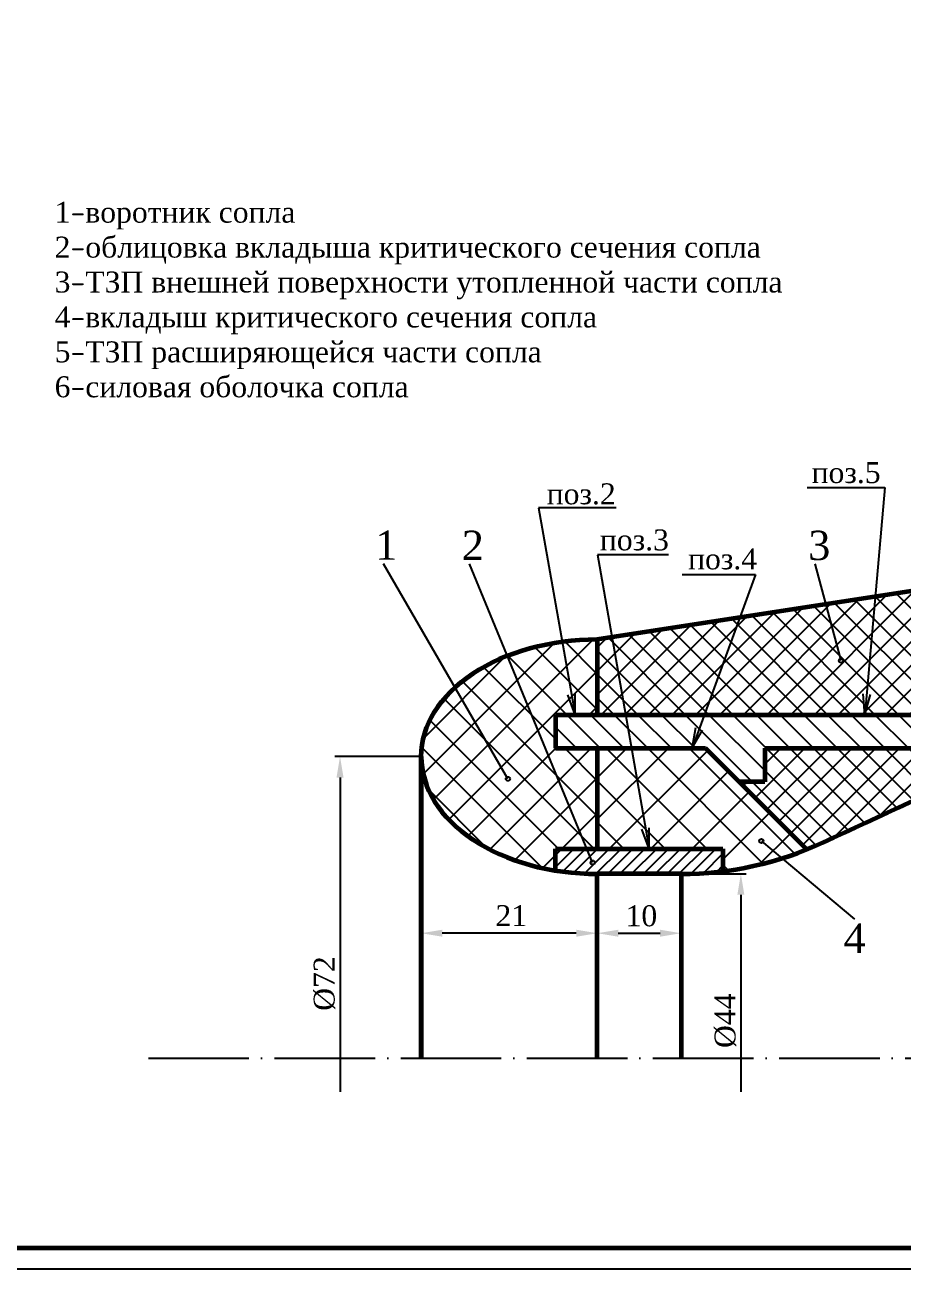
# Paper-space layout 'Лист1' of a CAD drawing. Header units: millimetres. Extents: x -4940 to -1389, y -1786 to 3462.
# Drawn here: x -2357.8 to -2148.3, y -970.2 to -673.2 of the extents above; entities that cross this region are included whole.
import ezdxf

# ---------------------------------------------------------------- set-up
doc = ezdxf.new("R2010")
doc.units = ezdxf.units.MM
doc.linetypes.add('ACAD_ISO04W100', pattern=[30, 24, -3, 0, -3])
doc.dimstyles.new('ISO-25', dxfattribs={"dimtxt": 2.5, "dimasz": 2.5, "dimexe": 1.25, "dimexo": 0.625, "dimtad": 1, "dimtxsty": 'Standard', "dimcen": 2.5, "dimadec": 0, "dimazin": 0, "dimtfac": 1, "dimtmove": 0, "dimatfit": 3, "dimfxl": 1, "dimarcsym": 0})

# ---------------------------------------------------------------- blocks, each defined once
blk = doc.blocks.new('*D66')
at = {"color": 0, "lineweight": -2}
for p, q in [((-2221.23533249274, -889.4124660438965), (-2221.23533249274, -888.7874660438965)), ((-2216.23533249274, -890.0374660438965), (-2206.235332492742, -890.0374660438965)), ((-2201.235332492742, -889.4124660438965), (-2201.235332492742, -888.7874660438965))]:
    blk.add_line(p, q, dxfattribs=at)
at = {"color": 0}
for points in [[(-2216.23533249274, -889.2041327105632), (-2216.23533249274, -890.8707993772299), (-2221.23533249274, -890.0374660438965)], [(-2206.235332492742, -889.2041327105632), (-2206.235332492742, -890.8707993772299), (-2201.235332492742, -890.0374660438965)]]:
    blk.add_solid(points, dxfattribs=at)
at = {"layer": 'Defpoints', "color": 0}
for p in [(-2221.23533249274, -890.0374660438965), (-2201.235332492742, -890.0374660438965), (-2201.235332492742, -890.0374660438965)]:
    blk.add_point(p, dxfattribs=at)
blk = doc.blocks.new('*D70')
at = {"color": 0, "lineweight": -2}
for p, q in [((-2263.235332492734, -889.4124660438965), (-2263.235332492734, -888.7874660438965)), ((-2226.23533249274, -890.0374660438965), (-2258.235332492734, -890.0374660438965)), ((-2221.23533249274, -889.4124660438965), (-2221.23533249274, -888.7874660438965))]:
    blk.add_line(p, q, dxfattribs=at)
at = {"color": 0}
for points in [[(-2258.235332492734, -889.2041327105632), (-2258.235332492734, -890.8707993772299), (-2263.235332492734, -890.0374660438965)], [(-2226.23533249274, -889.2041327105632), (-2226.23533249274, -890.8707993772299), (-2221.23533249274, -890.0374660438965)]]:
    blk.add_solid(points, dxfattribs=at)
at = {"layer": 'Defpoints', "color": 0}
for p in [(-2263.235332492734, -890.0374660438965), (-2263.235332492734, -890.0374660438965), (-2221.23533249274, -890.0374660438965)]:
    blk.add_point(p, dxfattribs=at)

psp = doc.layouts.new('Лист1')

# ---------------------------------------------------------------- hatches: boundary and pattern name
h = psp.add_hatch()
h.set_pattern_fill('_USER', color=5, scale=4, angle=315, style=0, pattern_type=0)
h.set_pattern_definition([(315, (3124.136557891091, 5264.593622279387), (2.828427124746191, 2.828427124746189), [])])
edge = h.paths.add_edge_path()
edge.add_spline(control_points=[(-2142.161410264195, -845.8736919948633), (-2132.278127342465, -841.3700232623878), (-2122.394311896774, -836.8676715814445), (-2112.509428547454, -832.3679610663394)], knot_values=[16.20201368717326, 16.20201368717326, 16.20201368717326, 16.20201368717326, 32.4909117240253, 32.4909117240253, 32.4909117240253, 32.4909117240253], degree=3, periodic=0)
edge.add_line((-2112.509428547456, -832.3679610663394), (-2115.634363472621, -825.6665164931819))
edge.add_line((-2115.634363472619, -825.6665164931828), (-2141.812735815859, -837.8736919948688))
edge.add_line((-2141.812735815859, -837.8736919948688), (-2231.235332492753, -837.8736919948651))
edge.add_line((-2231.235332492753, -837.8736919948651), (-2231.235332492753, -845.8736919948633))
edge.add_line((-2231.235332492753, -845.8736919948633), (-2195.397317363701, -845.8736919948597))
edge.add_line((-2195.397317363701, -845.8736919948597), (-2187.3973173637, -853.8736919948633))
edge.add_line((-2187.3973173637, -853.8736919948651), (-2181.23533249276, -853.8736919948633))
edge.add_line((-2181.23533249276, -853.8736919948633), (-2181.23533249276, -845.8736919948669))
edge.add_line((-2181.23533249276, -845.8736919948651), (-2142.161410264192, -845.8736919948597))
h.paths.add_polyline_path([(-2027.244872599412, -719.8736919948833), (-2043.244872599412, -719.8736919948815), (-2043.244872599412, -731.8736919948815), (-2027.244872599412, -731.8736919948797)])
edge = h.paths.add_edge_path()
edge.add_line((-1632.349344836913, -615.1028877719664), (-1631.989404416845, -614.9502117481798))
edge.add_arc((-1633.428499745208, -611.1983310650512), 4.0184081455909, 290.978856404679, 290.9851348816861, ccw=False)
edge.add_line((-1631.989815556929, -614.9503694218574), (-1632.049736684469, -614.9757901352104))
edge.add_line((-1632.049736684469, -614.9757901352104), (-1632.109657979941, -615.0012104525622))
edge.add_line((-1632.10965797994, -615.0012104525622), (-1632.169579443133, -615.0266303744129))
edge.add_line((-1632.169579443133, -615.0266303744129), (-1632.229501073835, -615.0520499012682))
edge.add_line((-1632.229501073835, -615.0520499012682), (-1632.289422871831, -615.0774690336139))
edge.add_line((-1632.289422871831, -615.0774690336139), (-1632.349344836912, -615.1028877719664))
h.paths.add_polyline_path([(-1788.640990286761, -688.010488114297), (-1788.816997299257, -688.0864760747454), (-1788.640989373303, -688.0104906240003)])
h.paths.add_polyline_path([(-1841.670662233985, -711.0377092005065), (-1841.73370565049, -711.065243080141), (-1841.733704807758, -711.065246225261), (-1841.702183538396, -711.0514776717364)])
h.paths.add_polyline_path([(-1965.455822821728, -765.8483729593809), (-1965.492592111524, -765.8648541650609), (-1965.455822080968, -765.8483747864457)])
edge = h.paths.add_edge_path()
edge.add_line((-1980.406251594445, -767.5375565682971), (-1981.008174885425, -766.2690167942337))
edge.add_line((-1981.008174885425, -766.2690167942337), (-1981.199077388385, -766.3547632810396))
edge.add_line((-1981.199077388385, -766.3547632810396), (-1981.420934456528, -766.4544154443129))
edge.add_line((-1981.420934456527, -766.4544154443129), (-1981.642790785036, -766.5540692694185))
edge.add_line((-1981.642790785037, -766.5540692694185), (-1981.864646378889, -766.6537247451697))
edge.add_line((-1981.864646378889, -766.6537247451697), (-1982.086501243058, -766.7533818603961))
edge.add_line((-1982.086501243058, -766.7533818603961), (-1982.308355382521, -766.8530406039217))
edge.add_line((-1982.308355382521, -766.8530406039217), (-1982.530208802248, -766.9527009645562))
edge.add_line((-1982.530208802248, -766.9527009645562), (-1982.752061507222, -767.0523629311365))
edge.add_line((-1982.752061507222, -767.0523629311365), (-1982.973913502408, -767.1520264924757))
edge.add_line((-1982.973913502407, -767.1520264924757), (-1983.195764792788, -767.2516916373979))
edge.add_line((-1983.195764792789, -767.2516916373979), (-1983.417615383339, -767.3513583547256))
edge.add_line((-1983.417615383339, -767.3513583547256), (-1983.639465279028, -767.4510266332827))
edge.add_line((-1983.639465279027, -767.4510266332827), (-1983.861314484835, -767.5506964618899))
edge.add_line((-1983.861314484836, -767.5506964618899), (-1984.083163005736, -767.6503678293675))
edge.add_line((-1984.083163005736, -767.6503678293675), (-1984.305010846702, -767.7500407245398))
edge.add_line((-1984.305010846702, -767.7500407245398), (-1984.526858012711, -767.8497151362253))
edge.add_line((-1984.526858012711, -767.8497151362253), (-1984.748704508735, -767.9493910532501))
edge.add_line((-1984.748704508735, -767.9493910532501), (-1984.970550339754, -768.0490684644365))
edge.add_line((-1984.970550339754, -768.0490684644365), (-1985.192395510738, -768.148747358603))
edge.add_line((-1985.192395510739, -768.148747358603), (-1985.414240026666, -768.2484277245794))
edge.add_line((-1985.414240026666, -768.2484277245794), (-1985.636083892509, -768.3481095511752))
edge.add_line((-1985.636083892509, -768.3481095511752), (-1985.857927113244, -768.4477928272236))
edge.add_line((-1985.857927113243, -768.4477928272236), (-1986.079769693844, -768.5474775415396))
edge.add_line((-1986.079769693845, -768.5474775415396), (-1986.301611639289, -768.6471636829529))
edge.add_line((-1986.301611639289, -768.6471636829529), (-1986.52345295455, -768.7468512402784))
edge.add_line((-1986.52345295455, -768.7468512402784), (-1986.745293644602, -768.8465402023403))
edge.add_line((-1986.745293644602, -768.8465402023403), (-1986.967133714419, -768.9462305579627))
edge.add_line((-1986.96713371442, -768.9462305579627), (-1987.188973168982, -769.0459222959662))
edge.add_line((-1987.188973168982, -769.0459222959662), (-1987.410812013259, -769.1456154051693))
edge.add_line((-1987.410812013258, -769.1456154051693), (-1987.632650252226, -769.2453098744018))
edge.add_line((-1987.632650252227, -769.2453098744018), (-1987.854487890861, -769.3450056924821))
edge.add_line((-1987.854487890861, -769.3450056924821), (-1988.076324934137, -769.4447028482309))
edge.add_line((-1988.076324934137, -769.4447028482309), (-1988.298161387031, -769.5444013304705))
edge.add_line((-1988.298161387032, -769.5444013304705), (-1988.519997254517, -769.6441011280231))
edge.add_line((-1988.519997254517, -769.6441011280231), (-1988.741832541567, -769.7438022297129))
edge.add_line((-1988.741832541567, -769.7438022297129), (-1988.963667253158, -769.8435046243621))
edge.add_line((-1988.963667253159, -769.8435046243621), (-1989.185501394269, -769.9432083007896))
edge.add_line((-1989.185501394269, -769.9432083007896), (-1989.407334969869, -770.0429132478175))
edge.add_line((-1989.407334969869, -770.0429132478175), (-1989.629167984935, -770.1426194542737))
edge.add_line((-1989.629167984934, -770.1426194542737), (-1989.851000444441, -770.242326908975))
edge.add_line((-1989.851000444441, -770.242326908975), (-1990.072832353363, -770.3420356007418))
edge.add_line((-1990.072832353363, -770.3420356007418), (-1990.29466371668, -770.4417455184021))
edge.add_line((-1990.29466371668, -770.4417455184021), (-1990.516494539359, -770.5414566507725))
edge.add_line((-1990.51649453936, -770.5414566507725), (-1990.738324826382, -770.6411689866791))
edge.add_line((-1990.738324826382, -770.6411689866791), (-1990.960154582721, -770.7408825149441))
edge.add_line((-1990.96015458272, -770.7408825149441), (-1991.181983813347, -770.8405972243863))
edge.add_line((-1991.181983813348, -770.8405972243863), (-1991.403812523244, -770.9403131038298))
edge.add_line((-1991.403812523243, -770.9403131038298), (-1991.625640717379, -771.0400301420968))
edge.add_line((-1991.62564071738, -771.0400301420968), (-1991.847468400731, -771.1397483280098))
edge.add_line((-1991.84746840073, -771.1397483280098), (-1992.069295578272, -771.2394676503873))
edge.add_line((-1992.069295578273, -771.2394676503873), (-1992.291122254981, -771.3391880980535))
edge.add_line((-1992.29112225498, -771.3391880980535), (-1992.512948435829, -771.4389096598343))
edge.add_line((-1992.512948435829, -771.4389096598343), (-1992.734774125794, -771.5386323245484))
edge.add_line((-1992.734774125794, -771.5386323245484), (-1992.956599329849, -771.6383560810182))
edge.add_line((-1992.95659932985, -771.6383560810182), (-1993.178424052972, -771.7380809180659))
edge.add_line((-1993.178424052971, -771.7380809180659), (-1993.400248300132, -771.837806824512))
edge.add_line((-1993.400248300132, -771.837806824512), (-1993.622072076309, -771.9375337891825))
edge.add_line((-1993.622072076309, -771.9375337891825), (-1993.843895386477, -772.0372618008942))
edge.add_line((-1993.843895386478, -772.0372618008942), (-1994.065718235613, -772.1369908484749))
edge.add_line((-1994.065718235613, -772.1369908484749), (-1994.287540628686, -772.2367209207414))
edge.add_line((-1994.287540628685, -772.2367209207414), (-1994.509362570675, -772.3364520065197))
edge.add_line((-1994.509362570675, -772.3364520065197), (-1994.731184066555, -772.4361840946285))
edge.add_line((-1994.731184066556, -772.4361840946285), (-1994.953005121301, -772.5359171738937))
edge.add_line((-1994.953005121301, -772.5359171738937), (-1995.174825739888, -772.6356512331358))
edge.add_line((-1995.174825739888, -772.6356512331358), (-1995.396645927288, -772.7353862611772))
edge.add_line((-1995.396645927288, -772.7353862611772), (-1995.618465688481, -772.8351222468382))
edge.add_line((-1995.618465688481, -772.8351222468382), (-1995.840285028436, -772.934859178943))
edge.add_line((-1995.840285028436, -772.934859178943), (-1996.062103952133, -773.0345970463104))
edge.add_line((-1996.062103952133, -773.0345970463104), (-1996.283922464548, -773.134335837768))
edge.add_line((-1996.283922464548, -773.134335837768), (-1996.505740570648, -773.2340755421328))
edge.add_line((-1996.505740570648, -773.2340755421328), (-1996.727558275416, -773.3338161482307))
edge.add_line((-1996.727558275416, -773.3338161482307), (-1996.949375583823, -773.4335576448821))
edge.add_line((-1996.949375583822, -773.4335576448821), (-1997.171192500844, -773.5333000209093))
edge.add_line((-1997.171192500845, -773.5333000209093), (-1997.393009031457, -773.6330432651312))
edge.add_line((-1997.393009031456, -773.6330432651312), (-1997.614825180634, -773.7327873663771))
edge.add_line((-1997.614825180634, -773.7327873663771), (-1997.836640953351, -773.8325323134604))
edge.add_line((-1997.836640953351, -773.8325323134604), (-1998.058456354584, -773.9322780952107))
edge.add_line((-1998.058456354584, -773.9322780952107), (-1998.280271389307, -774.0320247004465))
edge.add_line((-1998.280271389306, -774.0320247004465), (-1998.502086062494, -774.1317721179903))
edge.add_line((-1998.502086062495, -774.1317721179903), (-1998.723900379121, -774.2315203366625))
edge.add_line((-1998.723900379121, -774.2315203366625), (-1998.945714344162, -774.331269345289))
edge.add_line((-1998.945714344162, -774.331269345289), (-1999.167527962594, -774.4310191326886))
edge.add_line((-1999.167527962593, -774.4310191326886), (-1999.389341239388, -774.5307696876853))
edge.add_line((-1999.389341239389, -774.5307696876853), (-1999.611154179526, -774.6305209991015))
edge.add_line((-1999.611154179526, -774.6305209991015), (-1999.832966787977, -774.7302730557594))
edge.add_line((-1999.832966787976, -774.7302730557594), (-2000.054779069714, -774.8300258464778))
edge.add_line((-2000.054779069714, -774.8300258464778), (-2000.27659102972, -774.9297793600826))
edge.add_line((-2000.276591029721, -774.9297793600826), (-2000.498402672964, -775.0295335853943))
edge.add_line((-2000.498402672964, -775.0295335853943), (-2000.720214004423, -775.1292885112352))
edge.add_line((-2000.720214004422, -775.1292885112352), (-2000.94202502907, -775.2290441264258))
edge.add_line((-2000.94202502907, -775.2290441264258), (-2001.163835751884, -775.3288004197902))
edge.add_line((-2001.163835751883, -775.3288004197902), (-2001.385646177833, -775.4285573801508))
edge.add_line((-2001.385646177833, -775.4285573801508), (-2001.607456311901, -775.5283149963279))
edge.add_line((-2001.607456311901, -775.5283149963279), (-2001.829266159056, -775.6280732571477))
edge.add_line((-2001.829266159056, -775.6280732571477), (-2002.051075724276, -775.7278321514268))
edge.add_line((-2002.051075724276, -775.7278321514268), (-2002.272885012534, -775.8275916679895))
edge.add_line((-2002.272885012534, -775.8275916679895), (-2002.494694028809, -775.9273517956599))
edge.add_line((-2002.494694028809, -775.9273517956599), (-2002.716502778071, -776.0271125232566))
edge.add_line((-2002.716502778071, -776.0271125232566), (-2002.938311265298, -776.126873839602))
edge.add_line((-2002.938311265299, -776.126873839602), (-2003.160119495464, -776.226635733522))
edge.add_line((-2003.160119495463, -776.226635733522), (-2003.381927473543, -776.3263981938353))
edge.add_line((-2003.381927473544, -776.3263981938353), (-2003.603735204513, -776.426161209366))
edge.add_line((-2003.603735204512, -776.426161209366), (-2003.825542693345, -776.5259247689346))
edge.add_line((-2003.825542693346, -776.5259247689346), (-2004.047349945018, -776.6256888613634))
edge.add_line((-2004.047349945017, -776.6256888613634), (-2004.269156964502, -776.7254534754748))
edge.add_line((-2004.269156964502, -776.7254534754748), (-2004.490963756777, -776.8252186000909))
edge.add_line((-2004.490963756777, -776.8252186000909), (-2004.712770326815, -776.9249842240342))
edge.add_line((-2004.712770326815, -776.9249842240342), (-2004.934576679592, -777.0247503361288))
edge.add_line((-2004.934576679593, -777.0247503361288), (-2005.156382820084, -777.1245169251897))
edge.add_line((-2005.156382820084, -777.1245169251897), (-2005.378188753263, -777.2242839800483))
edge.add_line((-2005.378188753263, -777.2242839800483), (-2005.599994484108, -777.3240514895215))
edge.add_line((-2005.599994484107, -777.3240514895215), (-2005.821800017588, -777.4238194424297))
edge.add_line((-2005.821800017588, -777.4238194424297), (-2006.043605358685, -777.5235878275971))
edge.add_line((-2006.043605358686, -777.5235878275971), (-2006.26541051237, -777.6233566338497))
edge.add_line((-2006.26541051237, -777.6233566338497), (-2006.487215483617, -777.7231258500024))
edge.add_line((-2006.487215483617, -777.7231258500024), (-2006.709020277404, -777.8228954648812))
edge.add_line((-2006.709020277404, -777.8228954648812), (-2006.930824898705, -777.9226654673084))
edge.add_line((-2006.930824898704, -777.9226654673084), (-2007.152629352493, -778.0224358461082))
edge.add_line((-2007.152629352494, -778.0224358461082), (-2007.374433643745, -778.1222065900974))
edge.add_line((-2007.374433643744, -778.1222065900974), (-2007.596237777436, -778.221977688102))
edge.add_line((-2007.596237777437, -778.221977688102), (-2007.81804175854, -778.3217491289406))
edge.add_line((-2007.81804175854, -778.3217491289406), (-2008.039845592032, -778.4215209014392))
edge.add_line((-2008.039845592032, -778.4215209014392), (-2008.261649282887, -778.5212929944182))
edge.add_line((-2008.261649282887, -778.5212929944182), (-2008.483452836082, -778.6210653967))
edge.add_line((-2008.483452836082, -778.6210653967), (-2008.705256256589, -778.7208380971069))
edge.add_line((-2008.705256256589, -778.7208380971069), (-2008.927059549383, -778.8206110844576))
edge.add_line((-2008.927059549383, -778.8206110844576), (-2009.148862719442, -778.9203843475798))
edge.add_line((-2009.148862719442, -778.9203843475798), (-2009.370665771738, -779.020157875294))
edge.add_line((-2009.370665771738, -779.020157875294), (-2009.592468711248, -779.1199316564207))
edge.add_line((-2009.592468711248, -779.1199316564207), (-2009.814271542947, -779.2197056797804))
edge.add_line((-2009.814271542947, -779.2197056797804), (-2010.036074271807, -779.3194799341973))
edge.add_line((-2010.036074271807, -779.3194799341973), (-2010.257876902805, -779.4192544084935))
edge.add_line((-2010.257876902805, -779.4192544084935), (-2010.479679440918, -779.5190290914934))
edge.add_line((-2010.479679440917, -779.5190290914934), (-2010.701481891116, -779.6188039720155))
edge.add_line((-2010.701481891117, -779.6188039720155), (-2010.923284258379, -779.718579038884))
edge.add_line((-2010.923284258378, -779.718579038884), (-2011.145086547679, -779.8183542809211))
edge.add_line((-2011.145086547679, -779.8183542809211), (-2011.366888763991, -779.9181296869456))
edge.add_line((-2011.366888763991, -779.9181296869456), (-2011.588690912292, -780.0179052457815))
edge.add_line((-2011.588690912292, -780.0179052457815), (-2011.810492997554, -780.117680946255))
edge.add_line((-2011.810492997555, -780.117680946255), (-2012.032295024757, -780.2174567771826))
edge.add_arc((-2016.12197167497, -769.8736919948778), 11.12290092444181, 179.9999999999906, 291.5726545845366, ccw=False)
edge.add_line((-2027.244872599412, -769.873691994876), (-2027.244872599412, -747.8736919948778))
edge.add_line((-2027.244872599412, -747.8736919948778), (-2043.244872599411, -747.873691994876))
edge.add_line((-2043.244872599412, -747.873691994876), (-2043.244872599412, -765.873691994876))
edge.add_line((-2043.244872599412, -765.873691994876), (-2057.244872599409, -779.8736919948724))
edge.add_line((-2057.244872599408, -779.8736919948724), (-2057.244872599408, -798.4390497432314))
edge.add_line((-2057.244872599408, -798.4390497432314), (-2115.634363472621, -825.6665164931792))
edge.add_line((-2115.634363472621, -825.6665164931792), (-2112.509428547455, -832.3679610663376))
edge.add_line((-2112.509428547456, -832.3679610663376), (-2111.715517027685, -832.0065703324917))
edge.add_line((-2111.715517027685, -832.0065703324917), (-2110.921600853877, -831.6451911091235))
edge.add_line((-2110.921600853876, -831.6451911091235), (-2110.127679964397, -831.2838235486679))
edge.add_line((-2110.127679964397, -831.2838235486679), (-2109.333754297607, -830.9224678035762))
edge.add_line((-2109.333754297607, -830.9224678035762), (-2108.539823791873, -830.5611240262924))
edge.add_line((-2108.539823791873, -830.5611240262924), (-2107.74588838555, -830.1997923692588))
edge.add_line((-2107.74588838555, -830.1997923692588), (-2106.951948017004, -829.8384729849213))
edge.add_line((-2106.951948017003, -829.8384729849213), (-2106.158002624597, -829.477166025722))
edge.add_line((-2106.158002624597, -829.477166025722), (-2105.36405214669, -829.1158716441032))
edge.add_line((-2105.36405214669, -829.1158716441032), (-2104.570096521647, -828.754589992518))
edge.add_line((-2104.570096521648, -828.754589992518), (-2103.776135687829, -828.3933212233978))
edge.add_line((-2103.776135687828, -828.3933212233978), (-2102.982169583597, -828.0320654891957))
edge.add_line((-2102.982169583597, -828.0320654891957), (-2102.188198147317, -827.6708229423502))
edge.add_line((-2102.188198147317, -827.6708229423502), (-2101.394221317347, -827.3095937353146))
edge.add_line((-2101.394221317348, -827.3095937353146), (-2100.600239032053, -826.9483780205201))
edge.add_line((-2100.600239032053, -826.9483780205201), (-2099.806251229795, -826.5871759504271))
edge.add_line((-2099.806251229794, -826.5871759504271), (-2099.012257848933, -826.2259876774633))
edge.add_line((-2099.012257848933, -826.2259876774633), (-2098.218258827832, -825.8648133540801))
edge.add_line((-2098.218258827833, -825.8648133540801), (-2097.424254104854, -825.503653132725))
edge.add_line((-2097.424254104854, -825.503653132725), (-2096.630243618362, -825.1425071658387))
edge.add_line((-2096.630243618362, -825.1425071658387), (-2095.836227306717, -824.7813756058649))
edge.add_line((-2095.836227306717, -824.7813756058649), (-2095.042205108281, -824.4202586052497))
edge.add_line((-2095.042205108281, -824.4202586052497), (-2094.248176961415, -824.0591563164335))
edge.add_line((-2094.248176961414, -824.0591563164335), (-2093.454142804485, -823.6980688918638))
edge.add_line((-2093.454142804486, -823.6980688918638), (-2092.660102575848, -823.3369964839849))
edge.add_line((-2092.660102575847, -823.3369964839849), (-2091.866056213871, -822.9759392452424))
edge.add_line((-2091.866056213871, -822.9759392452424), (-2091.072003656913, -822.6148973280715))
edge.add_line((-2091.072003656914, -822.6148973280715), (-2090.277944843341, -822.2538708849306))
edge.add_line((-2090.27794484334, -822.2538708849306), (-2089.48387971151, -821.8928600682511))
edge.add_line((-2089.483879711511, -821.8928600682511), (-2088.689808199786, -821.5318650304862))
edge.add_line((-2088.689808199785, -821.5318650304862), (-2087.895730246531, -821.1708859240762))
edge.add_line((-2087.895730246532, -821.1708859240762), (-2087.101645790109, -820.8099229014615))
edge.add_line((-2087.101645790109, -820.8099229014615), (-2086.307554768878, -820.4489761150917))
edge.add_line((-2086.307554768878, -820.4489761150917), (-2085.513457121206, -820.0880457174126))
edge.add_line((-2085.513457121205, -820.0880457174126), (-2084.719352785446, -819.7271318608628))
edge.add_line((-2084.719352785446, -819.7271318608628), (-2083.925241699968, -819.3662346978881))
edge.add_line((-2083.925241699969, -819.3662346978881), (-2083.131123803134, -819.0053543809345))
edge.add_line((-2083.131123803133, -819.0053543809345), (-2082.336999033303, -818.6444910624441))
edge.add_line((-2082.336999033304, -818.6444910624441), (-2081.542867328842, -818.2836448948665))
edge.add_line((-2081.542867328842, -818.2836448948665), (-2080.748728628105, -817.9228160306384))
edge.add_line((-2080.748728628104, -817.9228160306384), (-2079.954582869459, -817.5620046222039))
edge.add_line((-2079.95458286946, -817.5620046222039), (-2079.160429991268, -817.201210822016))
edge.add_line((-2079.160429991268, -817.201210822016), (-2078.366269931891, -816.8404347825117))
edge.add_line((-2078.366269931891, -816.8404347825117), (-2077.572102629691, -816.4796766561367))
edge.add_line((-2077.572102629691, -816.4796766561367), (-2076.777928023033, -816.1189365953351))
edge.add_line((-2076.777928023032, -816.1189365953351), (-2075.983746050271, -815.7582147525491))
edge.add_line((-2075.983746050272, -815.7582147525491), (-2075.18955664978, -815.3975112802245))
edge.add_line((-2075.18955664978, -815.3975112802245), (-2074.395359759912, -815.0368263308073))
edge.add_line((-2074.395359759911, -815.0368263308073), (-2073.601155319031, -814.6761600567415))
edge.add_line((-2073.601155319032, -814.6761600567415), (-2072.806943265502, -814.3155126104693))
edge.add_line((-2072.806943265502, -814.3155126104693), (-2072.012723537686, -813.9548841444384))
edge.add_line((-2072.012723537685, -813.9548841444384), (-2071.218496073941, -813.5942748110856))
edge.add_line((-2071.218496073942, -813.5942748110856), (-2070.424260812638, -813.2336847628621))
edge.add_line((-2070.424260812638, -813.2336847628621), (-2069.63001769213, -812.8731141522085))
edge.add_line((-2069.63001769213, -812.8731141522085), (-2068.835766650788, -812.5125631315723))
edge.add_line((-2068.835766650788, -812.5125631315723), (-2068.041507626966, -812.1520318533958))
edge.add_line((-2068.041507626966, -812.1520318533958), (-2067.247240559032, -811.791520470123))
edge.add_line((-2067.247240559032, -811.791520470123), (-2066.452965385345, -811.4310291341963))
edge.add_line((-2066.452965385345, -811.4310291341963), (-2065.658682044266, -811.0705579980613))
edge.add_line((-2065.658682044267, -811.0705579980613), (-2064.864390474162, -810.7101072141622))
edge.add_line((-2064.864390474161, -810.7101072141622), (-2064.070090613392, -810.3496769349431))
edge.add_line((-2064.070090613392, -810.3496769349431), (-2063.27578240032, -809.9892673128534))
edge.add_line((-2063.275782400321, -809.9892673128534), (-2062.481465773306, -809.628878500328))
edge.add_line((-2062.481465773305, -809.628878500328), (-2061.687140670711, -809.2685106498166))
edge.add_line((-2061.687140670711, -809.2685106498166), (-2060.892807030901, -808.908163913763))
edge.add_line((-2060.8928070309, -808.908163913763), (-2060.098464792234, -808.547838444606))
edge.add_line((-2060.098464792235, -808.547838444606), (-2059.304113893079, -808.1875343948022))
edge.add_line((-2059.304113893079, -808.1875343948022), (-2058.509754271793, -807.8272519167849))
edge.add_line((-2058.509754271793, -807.8272519167849), (-2057.715385866737, -807.4669911629999))
edge.add_line((-2057.715385866736, -807.4669911629999), (-2056.921008616273, -807.1067522858948))
edge.add_line((-2056.921008616274, -807.1067522858948), (-2056.12662245877, -806.7465354379101))
edge.add_line((-2056.12662245877, -806.7465354379101), (-2055.332227332584, -806.3863407714935))
edge.add_line((-2055.332227332584, -806.3863407714935), (-2054.537823176077, -806.0261684390853))
edge.add_line((-2054.537823176076, -806.0261684390853), (-2053.743409927613, -805.6660185931332))
edge.add_line((-2053.743409927613, -805.6660185931332), (-2052.948987525556, -805.3058913860796))
edge.add_line((-2052.948987525556, -805.3058913860796), (-2052.154555908265, -804.9457869703701))
edge.add_line((-2052.154555908265, -804.9457869703701), (-2051.360115014102, -804.5857054984453))
edge.add_line((-2051.360115014103, -804.5857054984453), (-2050.565664781438, -804.2256471227565))
edge.add_line((-2050.565664781437, -804.2256471227565), (-2049.771205148621, -803.8656119957423))
edge.add_line((-2049.771205148622, -803.8656119957423), (-2048.976736054022, -803.5056002698448))
edge.add_line((-2048.976736054022, -803.5056002698448), (-2048.182257435999, -803.1456120975099))
edge.add_line((-2048.182257435999, -803.1456120975099), (-2047.387769232918, -802.7856476311872))
edge.add_line((-2047.387769232918, -802.7856476311872), (-2046.593271383137, -802.4257070233134))
edge.add_line((-2046.593271383138, -802.4257070233134), (-2045.798763825024, -802.065790426338))
edge.add_line((-2045.798763825024, -802.065790426338), (-2045.004246496938, -801.7058979927033))
edge.add_line((-2045.004246496938, -801.7058979927033), (-2044.209719337243, -801.3460298748569))
edge.add_line((-2044.209719337242, -801.3460298748569), (-2043.415182284295, -800.9861862252355))
edge.add_line((-2043.415182284295, -800.9861862252355), (-2042.620635276462, -800.6263671962852))
edge.add_line((-2042.620635276463, -800.6263671962852), (-2041.826078252107, -800.2665729404553))
edge.add_line((-2041.826078252106, -800.2665729404553), (-2041.031511149587, -799.9068036101899))
edge.add_line((-2041.031511149587, -799.9068036101899), (-2040.236933907268, -799.5470593579275))
edge.add_line((-2040.236933907269, -799.5470593579275), (-2039.442346463511, -799.1873403361105))
edge.add_line((-2039.44234646351, -799.1873403361105), (-2038.647748756678, -798.8276466971902))
edge.add_line((-2038.647748756678, -798.8276466971902), (-2037.853140725131, -798.4679785936105))
edge.add_line((-2037.853140725131, -798.4679785936105), (-2037.058522307232, -798.1083361778119))
edge.add_line((-2037.058522307233, -798.1083361778119), (-2036.263893441349, -797.7487196022421))
edge.add_line((-2036.263893441349, -797.7487196022421), (-2035.469254065836, -797.3891290193415))
edge.add_line((-2035.469254065835, -797.3891290193415), (-2034.674604119058, -797.029564581554))
edge.add_line((-2034.674604119059, -797.029564581554), (-2033.879943539378, -796.6700264413275))
edge.add_line((-2033.879943539378, -796.6700264413275), (-2033.085272265158, -796.3105147511042))
edge.add_line((-2033.085272265157, -796.3105147511042), (-2032.29059023476, -795.9510296633298))
edge.add_line((-2032.29059023476, -795.9510296633298), (-2031.495897386545, -795.5915713304466))
edge.add_line((-2031.495897386546, -795.5915713304466), (-2030.701193658879, -795.2321399048969))
edge.add_line((-2030.701193658878, -795.2321399048969), (-2029.906478990117, -794.8727355391284))
edge.add_line((-2029.906478990118, -794.8727355391284), (-2029.11175331863, -794.5133583855832))
edge.add_line((-2029.111753318629, -794.5133583855832), (-2028.317016582771, -794.1540085967072))
edge.add_line((-2028.317016582771, -794.1540085967072), (-2027.522268720909, -793.7946863249463))
edge.add_line((-2027.522268720909, -793.7946863249463), (-2026.727509671406, -793.435391722739))
edge.add_line((-2026.727509671407, -793.435391722739), (-2025.932739372623, -793.076124942535))
edge.add_line((-2025.932739372623, -793.076124942535), (-2025.137957762919, -792.7168861367763))
edge.add_line((-2025.137957762919, -792.7168861367763), (-2024.34316478066, -792.3576754579053))
edge.add_line((-2024.34316478066, -792.3576754579053), (-2023.548360364205, -791.998493058366))
edge.add_line((-2023.548360364205, -791.998493058366), (-2022.753544451924, -791.6393390906096))
edge.add_line((-2022.753544451924, -791.6393390906096), (-2021.958716982169, -791.2802137070748))
edge.add_line((-2021.958716982169, -791.2802137070748), (-2021.163877893307, -790.921117060202))
edge.add_line((-2021.163877893306, -790.921117060202), (-2020.369027123697, -790.5620493024371))
edge.add_line((-2020.369027123698, -790.5620493024371), (-2019.574164611707, -790.2030105862295))
edge.add_line((-2019.574164611707, -790.2030105862295), (-2018.779290295693, -789.8440010640215))
edge.add_line((-2018.779290295693, -789.8440010640215), (-2017.984404114023, -789.4850208882553))
edge.add_line((-2017.984404114023, -789.4850208882553), (-2017.189506005055, -789.1260702113768))
edge.add_line((-2017.189506005055, -789.1260702113768), (-2016.394595907155, -788.76714918583))
edge.add_line((-2016.394595907156, -788.76714918583), (-2015.599673758683, -788.408257964059))
edge.add_line((-2015.599673758682, -788.408257964059), (-2014.804739497999, -788.0493966985041))
edge.add_line((-2014.804739497999, -788.0493966985041), (-2014.009793063467, -787.6905655416149))
edge.add_line((-2014.009793063467, -787.6905655416149), (-2013.21483439345, -787.3317646458372))
edge.add_line((-2013.21483439345, -787.3317646458372), (-2012.41986342631, -786.972994163606))
edge.add_line((-2012.419863426311, -786.972994163606), (-2011.624880100408, -786.6142542473708))
edge.add_line((-2011.624880100407, -786.6142542473708), (-2010.829884354105, -786.2555450495774))
edge.add_line((-2010.829884354106, -786.2555450495774), (-2010.034876125768, -785.8968667226682))
edge.add_line((-2010.034876125767, -785.8968667226682), (-2009.239855353755, -785.5382194190888))
edge.add_line((-2009.239855353756, -785.5382194190888), (-2008.44482197643, -785.1796032912816))
edge.add_line((-2008.44482197643, -785.1796032912816), (-2007.649775932155, -784.8210184916925))
edge.add_line((-2007.649775932155, -784.8210184916925), (-2006.85471715929, -784.4624651727636))
edge.add_line((-2006.85471715929, -784.4624651727636), (-2006.059645596202, -784.1039434869408))
edge.add_line((-2006.059645596201, -784.1039434869408), (-2005.264561181248, -783.7454535866664))
edge.add_line((-2005.264561181249, -783.7454535866664), (-2004.469463852794, -783.3869956243861))
edge.add_line((-2004.469463852794, -783.3869956243861), (-2003.674353549198, -783.0285697525442))
edge.add_line((-2003.674353549198, -783.0285697525442), (-2002.879230208826, -782.6701761235845))
edge.add_line((-2002.879230208827, -782.6701761235845), (-2002.08409377004, -782.3118148899512))
edge.add_line((-2002.084093770039, -782.3118148899512), (-2001.288944171199, -781.9534862040882))
edge.add_line((-2001.288944171199, -781.9534862040882), (-2000.493781350669, -781.5951902184379))
edge.add_line((-2000.493781350669, -781.5951902184379), (-1999.698605246811, -781.2369270854497))
edge.add_line((-1999.698605246812, -781.2369270854497), (-1998.903415797987, -780.8786969575622))
edge.add_line((-1998.903415797987, -780.8786969575622), (-1998.108212942557, -780.5204999872249))
edge.add_line((-1998.108212942557, -780.5204999872249), (-1997.312996618885, -780.1623363268764))
edge.add_line((-1997.312996618885, -780.1623363268764), (-1996.517766765334, -779.8042061289625))
edge.add_line((-1996.517766765334, -779.8042061289625), (-1995.722523320265, -779.446109545931))
edge.add_line((-1995.722523320265, -779.446109545931), (-1994.927266222042, -779.0880467302222))
edge.add_line((-1994.927266222042, -779.0880467302222), (-1994.131995409024, -778.7300178342821))
edge.add_line((-1994.131995409024, -778.7300178342821), (-1993.336710819576, -778.3720230105546))
edge.add_line((-1993.336710819575, -778.3720230105546), (-1992.541412392059, -778.014062411482))
edge.add_line((-1992.541412392059, -778.014062411482), (-1991.746100064835, -777.6561361895119))
edge.add_line((-1991.746100064835, -777.6561361895119), (-1990.950773776267, -777.2982444970849))
edge.add_line((-1990.950773776266, -777.2982444970849), (-1990.155433464715, -776.9403874866448))
edge.add_line((-1990.155433464716, -776.9403874866448), (-1989.360079068546, -776.5825653106413))
edge.add_line((-1989.360079068546, -776.5825653106413), (-1988.564710526118, -776.2247781215146))
edge.add_line((-1988.564710526117, -776.2247781215146), (-1987.769327775793, -775.8670260717108))
edge.add_line((-1987.769327775793, -775.8670260717108), (-1986.973930755936, -775.509309313672))
edge.add_line((-1986.973930755937, -775.509309313672), (-1986.178519404907, -775.1516279998405))
edge.add_line((-1986.178519404907, -775.1516279998405), (-1985.383093661069, -774.7939822826656))
edge.add_line((-1985.383093661069, -774.7939822826656), (-1984.587653462783, -774.4363723145862))
edge.add_line((-1984.587653462783, -774.4363723145862), (-1983.792198748412, -774.0787982480533))
edge.add_line((-1983.792198748412, -774.0787982480533), (-1982.99672945632, -773.7212602355039))
edge.add_line((-1982.99672945632, -773.7212602355039), (-1982.201245524868, -773.3637584293838))
edge.add_line((-1982.201245524867, -773.3637584293838), (-1981.405746892416, -773.0062929821424))
edge.add_line((-1981.405746892416, -773.0062929821424), (-1980.610233497328, -772.6488640462185))
edge.add_line((-1980.610233497328, -772.6488640462185), (-1979.814705277967, -772.2914717740578))
edge.add_line((-1979.814705277967, -772.2914717740578), (-1979.019162172694, -771.9341163181043))
edge.add_line((-1979.019162172694, -771.9341163181043), (-1978.478110921908, -771.6911075096377))
edge.add_line((-1978.478110921908, -771.6911075096377), (-1978.964490994558, -770.6261669390442))
edge.add_line((-1978.964490994557, -770.6261669390442), (-1979.680710136206, -769.0820441955593))
edge.add_line((-1979.680710136206, -769.0820441955593), (-1980.406251594445, -767.5375565682971))
h = psp.add_hatch()
h.set_pattern_fill('_USER', color=5, scale=4, angle=45, style=0, double=1, pattern_type=0)
h.set_pattern_definition([(45, (3124.136557891091, 5264.593622279387), (-2.82842712474619, 2.82842712474619), []), (135, (3124.136557891091, 5264.593622279387), (-2.82842712474619, -2.82842712474619), [])])
h.paths.add_polyline_path([(-2057.244872599408, -798.4390497432296), (-2057.244872599407, -779.8736919948715), (-2083.244872599403, -779.8736919948715), (-2143.235332492748, -807.847702859377), (-2221.235332492754, -819.873691994866), (-2221.235332492754, -837.873691994866), (-2141.812735815863, -837.8736919948669)])
edge = h.paths.add_edge_path()
edge.add_spline(control_points=[(-2167.425871553492, -868.3783149577912), (-2112.378438838984, -842.87261700404), (-2048.3065105172, -813.1855058981482), (-1984.116447056747, -783.7541001843738), (-1975.071782343715, -779.6164367876481)], knot_values=[0, 0, 0, 0, 91.00385125904025, 105.9230548519093, 105.9230548519093, 105.9230548519093, 105.9230548519093], degree=3, periodic=0)
edge.add_spline(control_points=[(-1975.071782343718, -779.6164367876418), (-1976.123823079974, -776.9777497660052), (-1977.272975798224, -774.3352616936072), (-1978.477045272945, -771.6906241297183)], knot_values=[10.61096719990606, 10.61096719990606, 10.61096719990606, 10.61096719990606, 18.76389142108052, 18.76389142108052, 18.76389142108052, 18.76389142108052], degree=3, periodic=0)
edge.add_spline(control_points=[(-1978.477045272945, -771.6906241297174), (-2033.114601819238, -796.230097171443), (-2087.646107133797, -821.0318587604779), (-2142.161410264195, -845.8736919948633)], knot_values=[16.20201368717326, 16.20201368717326, 16.20201368717326, 16.20201368717326, 106.0501158989284, 106.0501158989284, 106.0501158989284, 106.0501158989284], degree=3, periodic=0)
edge.add_line((-2142.161410264195, -845.8736919948633), (-2181.235332492761, -845.8736919948633))
edge.add_line((-2181.23533249276, -845.8736919948633), (-2181.23533249276, -853.8736919948633))
edge.add_line((-2181.23533249276, -853.8736919948633), (-2187.3973173637, -853.8736919948633))
edge.add_line((-2187.3973173637, -853.8736919948633), (-2171.235332492747, -870.0356768658166))
edge.add_arc((-2201.235332492725, -795.8736919948642), 79.99999999998778, 292.0243128370294, 295.0000000005376)
h = psp.add_hatch()
h.set_pattern_fill('_USER', color=5, scale=6, angle=45, style=0, double=1, pattern_type=0)
h.set_pattern_definition([(45, (3124.136557891091, 5264.593622279387), (-4.242640687119285, 4.242640687119286), []), (135, (3124.136557891091, 5264.593622279387), (-4.242640687119286, -4.242640687119285), [])])
edge = h.paths.add_edge_path()
edge.add_line((-2231.235332492753, -845.8736919948651), (-2231.235332492753, -837.8736919948651))
edge.add_line((-2231.235332492753, -837.8736919948651), (-2221.235332492754, -837.8736919948633))
edge.add_line((-2221.235332492754, -837.8736919948633), (-2221.235332492754, -819.8736919948669))
edge.add_ellipse((-2221.23533249274, -847.8736919948633), major_axis=(-41.99999999999392, 0), ratio=0.6666666666666666, start_angle=270, end_angle=360)
edge.add_ellipse((-2221.23533249274, -847.8736919948633), major_axis=(-41.99999999999392, 0), ratio=0.6666666666666666, start_angle=0, end_angle=76.22585300197365)
edge.add_line((-2231.235332492737, -875.0684627340206), (-2231.235332492737, -869.8736919948587))
edge.add_line((-2231.235332492737, -869.8736919948587), (-2221.235332492755, -869.8736919948587))
edge.add_line((-2221.235332492755, -869.8736919948587), (-2221.235332492755, -845.8736919948633))
edge.add_line((-2221.235332492755, -845.8736919948633), (-2231.235332492753, -845.8736919948651))
h = psp.add_hatch()
h.set_pattern_fill('_USER', color=5, scale=7, angle=45, style=0, double=1, pattern_type=0)
h.set_pattern_definition([(45, (3124.136557891091, 5264.593622279387), (-4.949747468305832, 4.949747468305833), []), (135, (3124.136557891091, 5264.593622279387), (-4.949747468305833, -4.949747468305832), [])])
h.paths.add_polyline_path([(-2195.3973173637, -845.8736919948615), (-2221.235332492754, -845.8736919948633), (-2221.235332492754, -869.8736919948597), (-2191.235332492744, -869.8736919948597), (-2191.235332492744, -875.2462313267961, 0.06485794980103048), (-2171.235332492745, -870.0356768658175)])
h = psp.add_hatch()
h.set_pattern_fill('_USER', color=5, scale=2, angle=45, style=0, pattern_type=0)
h.set_pattern_definition([(45, (3124.136557891091, 5264.593622279387), (-1.414213562373095, 1.414213562373095), [])])
edge = h.paths.add_edge_path()
edge.add_line((-2191.235332492744, -869.8736919948597), (-2231.235332492738, -869.8736919948597))
edge.add_line((-2231.235332492738, -869.8736919948597), (-2231.235332492738, -875.0684627340197))
edge.add_ellipse((-2221.23533249274, -847.8736919948633), major_axis=(-41.99999999999392, 0), ratio=0.6666666666666666, start_angle=76.22585300197301, end_angle=90)
edge.add_line((-2221.235332492782, -875.8736919948597), (-2201.235332492743, -875.8736919948597))
edge.add_arc((-2201.235332492753, -795.8736919948706), 79.99999999998847, 270.0000000000074, 277.1807557814657)
edge.add_line((-2191.235332492744, -875.2462313267961), (-2191.235332492744, -869.8736919948606))

# ---------------------------------------------------------------- linework, layer by layer
at = {"color": 5}
for p, q in [((-2171.126744462433, -783.6808082664093), (-2152.626744462433, -783.6808082664093)), ((-2152.626744462433, -783.6808082664093), (-2157.368007432451, -837.8736919948669)), ((-2216.743701996254, -788.5145305757314), (-2235.243701996254, -788.5145305757314)), ((-2235.243701996254, -788.5145305757314), (-2226.540350092916, -837.8736919948651)), ((-2204.219248559589, -799.7429144993212), (-2221.219248559589, -799.7429144993212)), ((-2221.219248559589, -799.7429144993212), (-2208.853300309063, -869.8736919948597)), ((-2242.555288879405, -853.1828438206385), (-2272.256270062395, -801.9001669693389)), ((-2222.348290041876, -873.1702644740062), (-2251.762519118683, -801.9001669693389)), ((-2201.008153298378, -804.386128800491), (-2183.508153298378, -804.386128800491)), ((-2183.508153298378, -804.386128800491), (-2198.608391393367, -845.8736919948624)), ((-2163.064722334378, -824.9786015376258), (-2169.248570239524, -801.9001669693389)), ((-2226.540350092916, -837.8736919948651), (-2228.250450809544, -833.1752288909356)), ((-2226.540350092916, -837.8736919948651), (-2226.540350092916, -832.8736919948651)), ((-2157.368007432451, -837.8736919948669), (-2157.80378614619, -832.8927185044085)), ((-2157.368007432451, -837.8736919948669), (-2156.073912206938, -833.0440628634215)), ((-2198.608391393367, -845.8736919948624), (-2197.740150505032, -840.9496532298017)), ((-2198.608391393367, -845.8736919948624), (-2196.108391393367, -841.5435649759402)), ((-2263.860332492734, -847.8736919948633), (-2283.872833365524, -847.8736919948633)), ((-2282.622833365524, -852.8736919948633), (-2282.622833365524, -927.8860883409934)), ((-2208.853300309063, -869.8736919948597), (-2210.563401025692, -865.1752288909302)), ((-2208.853300309063, -869.8736919948597), (-2208.853300309063, -864.8736919948597)), ((-2182.073880263678, -868.0368429432374), (-2159.831918012685, -886.7000652647021)), ((-2200.610332492742, -875.8736919948597), (-2185.721508404175, -875.8736919948597)), ((-2186.971508404175, -880.8736919948597), (-2186.971508404175, -927.8860883409934))]:
    psp.add_line(p, q, dxfattribs=at)
at = {"lineweight": 60}
for p, q in [((-2221.235332492754, -819.8736919948669), (-2143.235332492751, -807.8477028593779)), ((-2221.235332492754, -819.8736919948669), (-2221.235332492754, -837.8736919948651)), ((-2231.235332492753, -837.8736919948651), (-2141.812735815863, -837.8736919948669)), ((-2231.235332492753, -837.8736919948651), (-2231.235332492753, -845.8736919948633)), ((-2231.235332492753, -845.8736919948633), (-2195.3973173637, -845.8736919948615)), ((-2221.235332492754, -845.8736919948633), (-2221.235332492754, -869.8736919948597)), ((-2171.235332492747, -870.0356768658157), (-2195.3973173637, -845.8736919948633)), ((-2181.23533249276, -845.8736919948633), (-2142.161410264195, -845.8736919948633)), ((-2181.23533249276, -845.8736919948633), (-2181.23533249276, -853.8736919948633)), ((-2263.235332492734, -847.8736919948633), (-2263.235332492734, -919.8736919948524)), ((-2263.235332492734, -919.8736919948524), (-2263.235332492734, -847.8736919948633)), ((-2181.23533249276, -853.8736919948633), (-2187.397317363701, -853.8736919948633)), ((-2231.235332492738, -875.0684627340206), (-2231.235332492738, -869.8736919948597)), ((-2231.235332492738, -869.8736919948597), (-2191.235332492744, -869.8736919948597)), ((-2191.235332492744, -869.8736919948597), (-2191.235332492744, -875.2462313267979)), ((-2221.23533249274, -919.8736919948515), (-2221.23533249274, -875.8736919948597)), ((-2201.235332492742, -875.8736919948597), (-2221.23533249274, -875.8736919948597)), ((-2201.235332492742, -875.8736919948597), (-2201.235332492742, -919.8736919948524)), ((-1580.571790534997, -965.217961909103), (-2396.571790534997, -965.217961909103))]:
    psp.add_line(p, q, dxfattribs=at)
at = {"color": 5, "linetype": 'ACAD_ISO04W100'}
psp.add_line((-2328.343146523118, -919.8736919948524), (-1942.343146523174, -919.8736919948524), dxfattribs=at)
psp.add_line((-1575.571790534997, -970.217961909103), (-2416.571790534997, -970.217961909103))
at = {"color": 5}
for centre, radius in [((-2163.064722334378, -824.9786015376258), 0.5000000000002232), ((-2242.555288879405, -853.1828438206385), 0.4999999999995356), ((-2182.073880263678, -868.0368429432374), 0.4999999999995356), ((-2222.348290041876, -873.1702644740062), 0.4999999999998441)]:
    psp.add_circle(centre, radius, dxfattribs=at)
at = {"lineweight": 60}
psp.add_arc((-2201.235332492742, -795.8736919948706), 79.99999999998843, 270, 295.0000000000489, dxfattribs=at)
at = {"lineweight": 60, "extrusion": (0, 0, -1)}
psp.add_ellipse((-2221.23533249274, -847.8736919948633), major_axis=(-41.99999999999392, 0), ratio=0.6666666666666666, start_param=0, end_param=1.570796326794897, dxfattribs=at)
at = {"lineweight": 60}
psp.add_ellipse((-2221.23533249274, -847.8736919948633), major_axis=(-41.99999999999392, 0), ratio=0.6666666666666666, start_param=0, end_param=1.570796326794897, dxfattribs=at)
psp.add_open_spline([(-2167.425871553492, -868.3783149577912), (-2112.378438838984, -842.87261700404), (-2048.3065105172, -813.1855058981482), (-1984.116447056747, -783.7541001843738), (-1975.071782343715, -779.6164367876481)], degree=3, knots=[0, 0, 0, 0, 91.00385125904025, 105.9230548519093, 105.9230548519093, 105.9230548519093, 105.9230548519093], dxfattribs=at)
at = {"color": 5}
for points in [[(-2283.456166698857, -852.8736919948633), (-2281.789500032191, -852.8736919948633), (-2282.622833365524, -847.8736919948633)], [(-2187.804841737508, -880.8736919948597), (-2186.138175070842, -880.8736919948597), (-2186.971508404175, -875.8736919948597)]]:
    psp.add_solid(points, dxfattribs=at)

# ---------------------------------------------------------------- texts
at = {"insert": (-2350.72099433034, -715.4285230508021), "char_height": 5, "width": 176.1935956060915, "attachment_point": 1}
psp.add_mtext('{\\fTimes New Roman|b0|i0|c204|p18;1\\fTxt_IV25|b0|i0|c204|p2;-\\fTimes New Roman|b0|i0|c204|p18;воротник сопла^J2\\fTxt_IV25|b0|i0|c204|p2;-\\fTimes New Roman|b0|i0|c204|p18;облицовка вкладыша критического сечения сопла^J3\\fTxt_IV25|b0|i0|c204|p2;-\\fTimes New Roman|b0|i0|c204|p18;ТЗП внешней поверхности утопленной части сопла^J4\\fTxt_IV25|b0|i0|c204|p2;-\\fTimes New Roman|b0|i0|c204|p18;вкладыш критического сечения сопла^J5\\fTxt_IV25|b0|i0|c204|p2;-\\fTimes New Roman|b0|i0|c204|p18;ТЗП расширяющейся части сопла^J6\\fTxt_IV25|b0|i0|c204|p2;-\\fTimes New Roman|b0|i0|c204|p18;силовая оболочка сопла}', dxfattribs=at)
at = {"color": 5, "attachment_point": 1}
for s, insert, char_height, width in [('{\\fTimes New Roman|b0|i0|c204|p18;\\C256;поз.5}', (-2170.082765017615, -777.5845979150126), 5, 6.974774553360476), ('{\\fTimes New Roman|b0|i0|c204|p18;\\C256;поз.2}', (-2233.298655060165, -782.6538020227545), 5, 6.974774553360476), ('{\\fTimes New Roman|b0|i0|c204|p18;\\C256;1}', (-2274.22876496624, -793.900166969338), 7, 5.733551049156176), ('{\\fTimes New Roman|b0|i0|c204|p18;\\C256;2}', (-2253.564261371147, -793.9444960141982), 7, 5.733551049156176), ('{\\fTimes New Roman|b0|i0|c204|p18;\\C256;поз.3}', (-2220.607765710913, -793.6516724065332), 5, 6.974774553360476), ('{\\fTimes New Roman|b0|i0|c204|p18;\\C256;3}', (-2170.906162391767, -793.9576315877739), 7, 5.733551049156176), ('{\\fTimes New Roman|b0|i0|c204|p18;\\C256;поз.4}', (-2199.562199387527, -798.1819064049687), 5, 6.974774553360476), ('{\\fTimes New Roman|b0|i0|c204|p18;\\C256;21}', (-2245.533993401649, -883.3399443381122), 5, 6.974774553360476), ('{\\fTimes New Roman|b0|i0|c204|p18;\\C256;10}', (-2214.479935541523, -883.3789104834268), 5, 6.974774553360476), ('{\\fTimes New Roman|b0|i0|c204|p18;\\C256;4}', (-2162.470091683747, -887.7424484811772), 7, 5.733551049156176)]:
    psp.add_mtext(s, dxfattribs=dict(at, insert=insert, char_height=char_height, width=width))
at = {"color": 5, "char_height": 5, "width": 18.12615574073334, "attachment_point": 1, "rotation": 90}
for s, insert in [('{\\fTimes New Roman|b0|i0|c204|p18;\\C256;%%C72}', (-2288.911210797131, -908.5525199547465)), ('{\\fTimes New Roman|b0|i0|c204|p18;\\C256;%%C44}', (-2193.250531656596, -917.4330893852866))]:
    psp.add_mtext(s, dxfattribs=dict(at, insert=insert))

# ---------------------------------------------------------------- dimensions: what is measured, and where the dimension line sits
at = {"color": 5}
for base, p2, picture, middle in [((-2263.235332492734, -890.0374660438965), (-2263.235332492734, -890.0374660438965), '*D70', (-2242.235332492737, -890.0374660438965)), ((-2201.235332492742, -890.0374660438965), (-2201.235332492742, -890.0374660438965), '*D66', (-2211.235332492741, -890.0374660438965))]:
    dim = psp.add_linear_dim(base=base, p1=(-2221.23533249274, -890.0374660438965), p2=p2, text=' ', dimstyle='ISO-25', override={"dimasz": 5}, dxfattribs=at)
    dim.commit()
    dim.dimension.update_dxf_attribs({"geometry": picture, "text_midpoint": middle})

doc.saveas('drawing.dxf')
